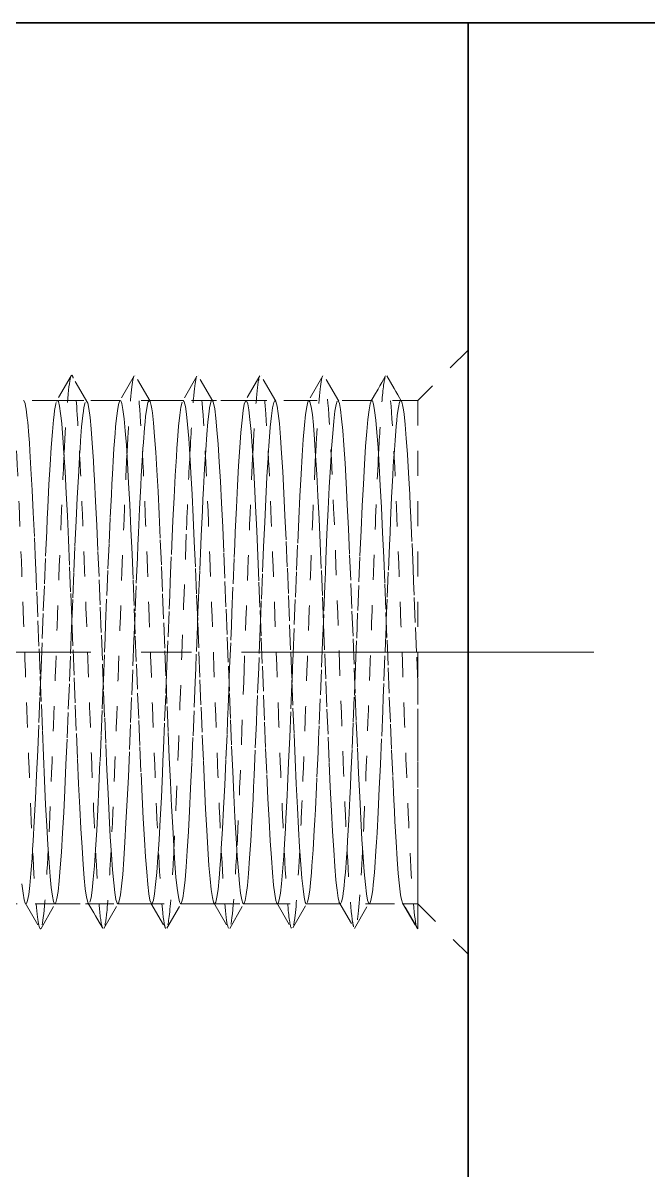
# Model space of a CAD drawing. Header units: millimetres. Extents: x -742 to 742, y -525 to 525.
# Drawn here: x -396.94 to -372.09, y -84.92 to -39.34 of the extents above; entities that cross this region are included whole.
import ezdxf

# ---------------------------------------------------------------- set-up
doc = ezdxf.new("R2010")
doc.units = ezdxf.units.MM
doc.linetypes.add('点画线', pattern=[18, 12, -2, 2, -2])
doc.linetypes.add('虚线', pattern=[2, 1, -1])
doc.layers.get('0').update_dxf_attribs({"lineweight": 35})
for name, color, linetype, lineweight in [('中心线层', 1, '点画线', 18), ('粗实线层', 7, 'Continuous', 35), ('虚线层', 6, '虚线', 18)]:
    doc.layers.add(name, color=color, linetype=linetype, lineweight=lineweight)

# ---------------------------------------------------------------- blocks, each defined once
blk = doc.blocks.new('*X9')
for p, q in [((-834.125, 60), (-784.125, 60)), ((-784.125, 60), (-784.125, -70)), ((-784.125, 60), (-720.108, 60))]:
    blk.add_line(p, q)
at = {"layer": '虚线层', "color": 7}
for p, q in [((-784.125, 46.999), (-784.125, 60)), ((-784.125, 47), (-786.125, 45)), ((-784.125, 47), (-786.125, 45)), ((-784.125, 23), (-784.125, 46.999)), ((-800.456, 45), (-802.084, 45)), ((-800.451, 45), (-801.801, 45)), ((-799.394, 45), (-800.456, 45)), ((-786.125, 45), (-799.394, 45)), ((-797.952, 45), (-799.299, 45)), ((-795.449, 45), (-796.799, 45)), ((-792.95, 45), (-794.302, 45)), ((-790.452, 45), (-791.8, 45)), ((-787.949, 45), (-789.298, 45)), ((-786.125, 45), (-786.801, 45)), ((-786.125, 45), (-786.125, 33.805)), ((-786.125, 45), (-786.125, 33.904)), ((-813.335, 25), (-799.202, 25)), ((-803.049, 25), (-801.701, 25)), ((-800.549, 25), (-799.198, 25)), ((-799.201, 25), (-794.202, 25)), ((-798.052, 25), (-796.701, 25)), ((-795.55, 25), (-794.202, 25)), ((-794.202, 25), (-788.052, 25)), ((-793.048, 25), (-791.699, 25)), ((-790.551, 25), (-789.2, 25)), ((-788.052, 25), (-786.704, 25)), ((-788.05, 25), (-786.702, 25)), ((-786.704, 25), (-786.125, 25)), ((-786.125, 24), (-786.702, 25)), ((-786.125, 25), (-786.702, 25)), ((-786.125, 25), (-784.125, 23)), ((-786.125, 25), (-784.125, 23)), ((-784.125, 7), (-784.125, 23))]:
    blk.add_line(p, q, dxfattribs=at)
for points in [[(-799.901, 45.977), (-800.484, 44.968)], [(-799.238, 44.889), (-799.82, 45.892)], [(-797.4, 45.975), (-797.984, 44.966)], [(-796.767, 44.97), (-797.351, 45.979)], [(-794.902, 45.97), (-795.486, 44.958)], [(-794.27, 44.97), (-794.854, 45.98)], [(-792.399, 45.978), (-792.983, 44.969)], [(-791.767, 44.964), (-792.351, 45.974)], [(-789.901, 45.975), (-790.484, 44.966)], [(-789.266, 44.968), (-789.85, 45.977)], [(-787.4, 45.973), (-787.552, 45.708), (-787.627, 45.577), (-787.701, 45.45), (-787.843, 45.204), (-787.983, 44.963)], [(-786.765, 44.962), (-786.917, 45.224), (-786.991, 45.352), (-787.065, 45.479), (-787.208, 45.729), (-787.349, 45.974)], [(-801.648, 44.297), (-801.693, 44.647), (-801.716, 44.779), (-801.738, 44.879), (-801.786, 44.992), (-801.801, 45)], [(-801.125, 33.77), (-801.102, 34.374), (-801.056, 35.537), (-801.01, 36.636), (-800.964, 37.715), (-800.918, 38.814), (-800.875, 39.811), (-800.854, 40.292), (-800.833, 40.75), (-800.787, 41.661), (-800.742, 42.444), (-800.697, 43.135), (-800.649, 43.755), (-800.606, 44.235), (-800.584, 44.434), (-800.563, 44.602), (-800.519, 44.861), (-800.502, 44.921)], [(-800.48, 44.975), (-800.457, 44.998)], [(-800.451, 45), (-800.434, 44.991), (-800.412, 44.954), (-800.364, 44.776), (-800.321, 44.484), (-800.299, 44.292), (-800.278, 44.076), (-800.234, 43.527), (-800.189, 42.898), (-800.144, 42.172), (-800.096, 41.315), (-800.051, 40.42), (-800.009, 39.459), (-799.964, 38.39), (-799.921, 37.331), (-799.876, 36.243), (-799.828, 35.083), (-799.783, 33.978), (-799.739, 32.886), (-799.695, 31.765), (-799.652, 30.74), (-799.608, 29.767), (-799.56, 28.814), (-799.514, 27.984), (-799.47, 27.24), (-799.425, 26.56), (-799.383, 26.019), (-799.34, 25.589), (-799.292, 25.26), (-799.246, 25.069), (-799.226, 25.024)], [(-799.348, 44.921), (-799.393, 44.722), (-799.416, 44.576), (-799.438, 44.404), (-799.486, 43.945), (-799.529, 43.397), (-799.551, 43.081), (-799.566, 42.843)], [(-799.296, 44.999), (-799.299, 45)], [(-798.052, 25), (-798.08, 25.025), (-798.125, 25.175), (-798.167, 25.442), (-798.211, 25.825), (-798.259, 26.348), (-798.304, 26.955), (-798.349, 27.66), (-798.394, 28.498), (-798.436, 29.377), (-798.479, 30.324), (-798.526, 31.382), (-798.572, 32.433), (-798.618, 33.516), (-798.663, 34.674), (-798.706, 35.78), (-798.748, 36.876), (-798.794, 38.004), (-798.84, 39.038), (-798.886, 40.024), (-798.932, 40.993), (-798.975, 41.841), (-798.997, 42.236), (-799.018, 42.604), (-799.063, 43.307), (-799.108, 43.87), (-799.154, 44.326), (-799.201, 44.682), (-799.244, 44.899), (-799.245, 44.901)], [(-798.202, 43.09), (-798.157, 43.689), (-798.134, 43.951), (-798.112, 44.183), (-798.064, 44.58), (-798.021, 44.838), (-797.999, 44.922), (-797.978, 44.975)], [(-797.952, 45), (-797.934, 44.989), (-797.889, 44.876), (-797.844, 44.642), (-797.796, 44.269), (-797.751, 43.798), (-797.709, 43.22), (-797.664, 42.503), (-797.621, 41.727), (-797.576, 40.869), (-797.528, 39.89), (-797.483, 38.897), (-797.439, 37.856), (-797.395, 36.724), (-797.352, 35.626), (-797.308, 34.52), (-797.26, 33.364), (-797.214, 32.285), (-797.17, 31.239), (-797.125, 30.189), (-797.083, 29.25), (-797.04, 28.382), (-796.992, 27.556), (-796.946, 26.864), (-796.901, 26.272), (-796.856, 25.764), (-796.814, 25.397), (-796.771, 25.148), (-796.728, 25.022)], [(-796.808, 44.997), (-796.854, 44.911), (-796.901, 44.689), (-796.944, 44.357), (-796.966, 44.146), (-796.987, 43.91), (-797.032, 43.323), (-797.048, 43.09)], [(-796.771, 44.977), (-796.799, 45)], [(-795.55, 25), (-795.555, 25.001), (-795.598, 25.079), (-795.642, 25.278), (-795.691, 25.615), (-795.736, 26.054), (-795.78, 26.603), (-795.825, 27.29), (-795.867, 28.04), (-795.911, 28.876), (-795.959, 29.835), (-796.004, 30.812), (-796.049, 31.84), (-796.094, 32.963), (-796.136, 34.056), (-796.179, 35.161), (-796.226, 36.321), (-796.272, 37.407), (-796.318, 38.464), (-796.363, 39.529), (-796.406, 40.486), (-796.448, 41.376), (-796.494, 42.227), (-796.54, 42.946), (-796.586, 43.568), (-796.632, 44.108), (-796.675, 44.508), (-796.697, 44.666), (-796.718, 44.792), (-796.763, 44.961), (-796.771, 44.977)], [(-795.902, 39.257), (-795.857, 40.23), (-795.834, 40.697), (-795.812, 41.139), (-795.764, 42.014), (-795.721, 42.758), (-795.699, 43.098), (-795.678, 43.408), (-795.634, 43.979), (-795.589, 44.41), (-795.544, 44.726), (-795.496, 44.93)], [(-795.449, 45), (-795.409, 44.946), (-795.364, 44.759), (-795.321, 44.459), (-795.276, 44.043), (-795.228, 43.487), (-795.183, 42.851), (-795.139, 42.119), (-795.095, 41.256), (-795.052, 40.356), (-795.008, 39.391), (-794.96, 38.319), (-794.914, 37.257), (-794.87, 36.168), (-794.825, 35.007), (-794.783, 33.903), (-794.74, 32.812), (-794.692, 31.694), (-794.646, 30.672), (-794.601, 29.703), (-794.556, 28.755), (-794.514, 27.93), (-794.471, 27.192), (-794.424, 26.52), (-794.378, 25.987), (-794.333, 25.563), (-794.287, 25.243), (-794.244, 25.06), (-794.229, 25.024)], [(-794.332, 44.97), (-794.375, 44.824), (-794.397, 44.704), (-794.418, 44.557), (-794.463, 44.151), (-794.508, 43.65), (-794.554, 43.043), (-794.567, 42.842)], [(-794.277, 44.982), (-794.286, 44.992), (-794.302, 45)], [(-793.048, 25), (-793.075, 25.02), (-793.123, 25.161), (-793.168, 25.42), (-793.211, 25.795), (-793.255, 26.311), (-793.298, 26.91), (-793.342, 27.609), (-793.391, 28.441), (-793.436, 29.314), (-793.48, 30.258), (-793.525, 31.312), (-793.567, 32.361), (-793.611, 33.442), (-793.659, 34.599), (-793.704, 35.704), (-793.749, 36.801), (-793.794, 37.931), (-793.836, 38.969), (-793.879, 39.958), (-793.926, 40.933), (-793.972, 41.785), (-794.017, 42.555), (-794.063, 43.264), (-794.106, 43.835), (-794.148, 44.298), (-794.194, 44.662), (-794.24, 44.888), (-794.277, 44.982)], [(-793.602, 34.372), (-793.557, 35.477), (-793.534, 36.033), (-793.512, 36.577), (-793.464, 37.713), (-793.421, 38.759), (-793.399, 39.27), (-793.378, 39.76), (-793.334, 40.748), (-793.289, 41.617), (-793.244, 42.404), (-793.196, 43.134), (-793.151, 43.727), (-793.109, 44.212), (-793.064, 44.602), (-793.021, 44.851), (-792.978, 44.977)], [(-792.95, 45), (-792.928, 44.985), (-792.883, 44.863), (-792.839, 44.622), (-792.795, 44.24), (-792.752, 43.762), (-792.708, 43.176), (-792.66, 42.453), (-792.614, 41.671), (-792.57, 40.808), (-792.525, 39.824), (-792.483, 38.827), (-792.44, 37.783), (-792.392, 36.65), (-792.346, 35.551), (-792.301, 34.445), (-792.256, 33.29), (-792.214, 32.212), (-792.171, 31.169), (-792.124, 30.122), (-792.078, 29.188), (-792.033, 28.325), (-791.987, 27.506), (-791.944, 26.821), (-791.902, 26.235), (-791.856, 25.736), (-791.81, 25.376), (-791.764, 25.135), (-791.725, 25.021)], [(-791.806, 44.998), (-791.848, 44.92), (-791.894, 44.707), (-791.94, 44.383), (-791.986, 43.944), (-792.032, 43.365), (-792.067, 42.842)], [(-791.774, 44.977), (-791.8, 45)], [(-790.551, 25), (-790.555, 25), (-790.599, 25.069), (-790.642, 25.26), (-790.686, 25.59), (-790.729, 26.021), (-790.775, 26.562), (-790.823, 27.242), (-790.868, 27.986), (-790.911, 28.816), (-790.955, 29.77), (-790.998, 30.743), (-791.042, 31.768), (-791.091, 32.889), (-791.136, 33.981), (-791.18, 35.085), (-791.225, 36.246), (-791.267, 37.334), (-791.311, 38.393), (-791.359, 39.462), (-791.404, 40.423), (-791.449, 41.317), (-791.494, 42.174), (-791.536, 42.9), (-791.579, 43.528), (-791.626, 44.077), (-791.672, 44.484), (-791.718, 44.776), (-791.763, 44.954), (-791.774, 44.977)], [(-791.125, 33.72), (-791.121, 33.83), (-791.099, 34.386), (-791.078, 34.934), (-791.034, 36.095), (-790.989, 37.186), (-790.944, 38.25), (-790.896, 39.326), (-790.851, 40.295), (-790.809, 41.199), (-790.764, 42.068), (-790.721, 42.806), (-790.676, 43.448), (-790.628, 44.012), (-790.583, 44.435), (-790.539, 44.743), (-790.495, 44.939), (-790.48, 44.974)], [(-790.48, 44.974), (-790.452, 45)], [(-790.452, 45), (-790.452, 45), (-790.408, 44.938), (-790.36, 44.743), (-790.314, 44.435), (-790.27, 44.011), (-790.225, 43.447), (-790.183, 42.804), (-790.14, 42.066), (-790.092, 41.197), (-790.046, 40.293), (-790.001, 39.324), (-789.956, 38.248), (-789.914, 37.183), (-789.871, 36.092), (-789.824, 34.931), (-789.778, 33.828), (-789.733, 32.738), (-789.687, 31.623), (-789.644, 30.604), (-789.602, 29.639), (-789.556, 28.695), (-789.51, 27.877), (-789.464, 27.145), (-789.418, 26.48), (-789.375, 25.954), (-789.354, 25.73), (-789.333, 25.538), (-789.287, 25.226), (-789.25, 25.074)], [(-789.326, 44.975), (-789.372, 44.837), (-789.418, 44.579), (-789.463, 44.182), (-789.506, 43.688), (-789.548, 43.088), (-789.565, 42.828)], [(-789.27, 44.975), (-789.279, 44.989), (-789.298, 45)], [(-788.069, 25.011), (-788.072, 25.015), (-788.117, 25.148), (-788.161, 25.398), (-788.207, 25.765), (-788.255, 26.273), (-788.299, 26.866), (-788.342, 27.558), (-788.386, 28.384), (-788.429, 29.252), (-788.475, 30.191), (-788.523, 31.241), (-788.568, 32.288), (-788.611, 33.367), (-788.655, 34.523), (-788.698, 35.629), (-788.742, 36.727), (-788.791, 37.859), (-788.836, 38.899), (-788.88, 39.892), (-788.925, 40.871), (-788.967, 41.729), (-789.011, 42.505), (-789.059, 43.221), (-789.104, 43.799), (-789.149, 44.27), (-789.194, 44.643), (-789.236, 44.876), (-789.27, 44.975)], [(-788.625, 33.735), (-788.596, 34.447), (-788.551, 35.553), (-788.509, 36.653), (-788.464, 37.786), (-788.421, 38.83), (-788.376, 39.826), (-788.328, 40.81), (-788.283, 41.673), (-788.239, 42.455), (-788.195, 43.178), (-788.152, 43.763), (-788.108, 44.242), (-788.06, 44.622), (-788.014, 44.864), (-787.976, 44.976)], [(-787.949, 45), (-787.925, 44.98), (-787.883, 44.851), (-787.84, 44.601), (-787.792, 44.211), (-787.746, 43.725), (-787.701, 43.133), (-787.656, 42.402), (-787.614, 41.614), (-787.571, 40.746), (-787.524, 39.757), (-787.478, 38.757), (-787.433, 37.711), (-787.387, 36.575), (-787.344, 35.475), (-787.302, 34.369), (-787.256, 33.215), (-787.21, 32.139), (-787.164, 31.099), (-787.118, 30.057), (-787.075, 29.127), (-787.054, 28.685), (-787.033, 28.269), (-786.987, 27.456), (-786.942, 26.777), (-786.897, 26.199), (-786.849, 25.707), (-786.806, 25.356), (-786.784, 25.224), (-786.763, 25.123), (-786.729, 25.022)], [(-786.804, 44.999), (-786.827, 44.979), (-786.849, 44.93), (-786.894, 44.725), (-786.936, 44.409), (-786.958, 44.206), (-786.979, 43.978), (-787.026, 43.406), (-787.066, 42.845)], [(-786.125, 33.805), (-786.173, 34.979), (-786.223, 36.17), (-786.268, 37.26), (-786.29, 37.799), (-786.311, 38.322), (-786.355, 39.394), (-786.398, 40.359), (-786.42, 40.821), (-786.442, 41.259), (-786.491, 42.121), (-786.536, 42.853), (-786.558, 43.186), (-786.58, 43.489), (-786.625, 44.045), (-786.667, 44.46), (-786.689, 44.626), (-786.711, 44.76), (-786.759, 44.947), (-786.771, 44.974)], [(-801.86, 25.794), (-801.814, 25.419), (-801.77, 25.161), (-801.726, 25.021)], [(-800.549, 25), (-800.559, 25.002), (-800.604, 25.088), (-800.649, 25.296), (-800.694, 25.642), (-800.736, 26.088), (-800.779, 26.644), (-800.826, 27.338), (-800.872, 28.095), (-800.918, 28.936), (-800.964, 29.899), (-801.006, 30.881), (-801.048, 31.912), (-801.094, 33.037), (-801.14, 34.132), (-801.186, 35.237), (-801.232, 36.396), (-801.275, 37.48), (-801.297, 38.016), (-801.318, 38.535), (-801.363, 39.597), (-801.408, 40.55), (-801.454, 41.434), (-801.501, 42.279), (-801.544, 42.992), (-801.566, 43.314), (-801.587, 43.606), (-801.632, 44.139), (-801.648, 44.297)], [(-798.625, 33.707), (-798.618, 33.889), (-798.575, 34.993), (-798.554, 35.55), (-798.533, 36.097), (-798.487, 37.244), (-798.442, 38.306), (-798.397, 39.328), (-798.349, 40.345), (-798.306, 41.245), (-798.284, 41.671), (-798.263, 42.07), (-798.219, 42.843), (-798.202, 43.09)], [(-797.048, 43.09), (-797.065, 42.825)], [(-799.566, 42.843), (-799.572, 42.746), (-799.617, 41.96), (-799.661, 41.124), (-799.707, 40.214), (-799.755, 39.188), (-799.799, 38.16), (-799.842, 37.093), (-799.875, 36.228)], [(-797.065, 42.825), (-797.093, 42.391), (-797.116, 42.004), (-797.138, 41.602), (-797.186, 40.686), (-797.229, 39.743), (-797.251, 39.245), (-797.272, 38.741), (-797.317, 37.639), (-797.361, 36.558), (-797.375, 36.217)], [(-794.567, 42.842), (-794.601, 42.3), (-794.644, 41.5), (-794.666, 41.067), (-794.687, 40.621), (-794.732, 39.623), (-794.748, 39.257)], [(-792.067, 42.842), (-792.075, 42.709), (-792.097, 42.342), (-792.118, 41.958), (-792.163, 41.077), (-792.208, 40.163), (-792.254, 39.186), (-792.301, 38.104), (-792.344, 37.035), (-792.366, 36.487), (-792.375, 36.249)], [(-789.565, 42.828), (-789.594, 42.351), (-789.64, 41.558), (-789.686, 40.684), (-789.732, 39.691), (-789.775, 38.687), (-789.797, 38.163), (-789.818, 37.638), (-789.863, 36.5), (-789.875, 36.2)], [(-787.066, 42.845), (-787.072, 42.757), (-787.095, 42.393), (-787.118, 42.012), (-787.163, 41.138), (-787.206, 40.228), (-787.227, 39.745), (-787.248, 39.255), (-787.294, 38.176), (-787.34, 37.109), (-787.363, 36.562), (-787.375, 36.275)], [(-796.125, 33.761), (-796.097, 34.45), (-796.049, 35.612), (-796.006, 36.711), (-795.984, 37.257), (-795.963, 37.788), (-795.919, 38.884), (-795.902, 39.257)], [(-794.748, 39.257), (-794.793, 38.232), (-794.816, 37.7), (-794.838, 37.167), (-794.875, 36.285)], [(-799.875, 36.228), (-799.886, 35.944), (-799.929, 34.839), (-799.975, 33.736), (-800.023, 32.593), (-800.068, 31.536), (-800.111, 30.521), (-800.155, 29.514), (-800.198, 28.624), (-800.242, 27.812), (-800.291, 27.054), (-800.336, 26.432), (-800.38, 25.915), (-800.425, 25.491), (-800.467, 25.207), (-800.511, 25.043), (-800.521, 25.022)], [(-797.375, 36.217), (-797.407, 35.458), (-797.455, 34.296), (-797.499, 33.199), (-797.542, 32.123), (-797.586, 31.031), (-797.629, 30.042), (-797.675, 29.113), (-797.723, 28.215), (-797.768, 27.445), (-797.811, 26.768), (-797.855, 26.164), (-797.898, 25.701), (-797.942, 25.352), (-797.991, 25.112), (-798.027, 25.018)], [(-794.875, 36.285), (-794.886, 36.019), (-794.929, 34.915), (-794.951, 34.358), (-794.972, 33.811), (-795.017, 32.666), (-795.061, 31.607), (-795.107, 30.589), (-795.155, 29.577), (-795.199, 28.683), (-795.242, 27.865), (-795.286, 27.1), (-795.329, 26.471), (-795.375, 25.947), (-795.423, 25.515), (-795.468, 25.223), (-795.511, 25.051), (-795.524, 25.023)], [(-792.375, 36.249), (-792.387, 35.942), (-792.432, 34.78), (-792.448, 34.372)], [(-789.875, 36.2), (-789.908, 35.399), (-789.954, 34.294), (-790.001, 33.141), (-790.044, 32.067), (-790.066, 31.539), (-790.087, 31.029), (-790.132, 29.99), (-790.148, 29.641)], [(-787.375, 36.275), (-787.386, 36.017), (-787.432, 34.856), (-787.475, 33.752), (-787.497, 33.201), (-787.518, 32.664), (-787.563, 31.551), (-787.608, 30.536), (-787.631, 30.044), (-787.654, 29.575), (-787.701, 28.637), (-787.744, 27.824), (-787.766, 27.447), (-787.787, 27.099), (-787.832, 26.44), (-787.848, 26.236)], [(-793.625, 33.793), (-793.619, 33.965), (-793.602, 34.372)], [(-792.448, 34.372), (-792.493, 33.273), (-792.516, 32.727), (-792.538, 32.196), (-792.586, 31.101), (-792.629, 30.108), (-792.651, 29.629), (-792.672, 29.175), (-792.717, 28.27), (-792.761, 27.495), (-792.807, 26.811), (-792.855, 26.2), (-792.899, 25.729), (-792.942, 25.372), (-792.986, 25.123), (-793.02, 25.023)], [(-801.434, 27.15), (-801.414, 27.497), (-801.371, 28.273), (-801.324, 29.177), (-801.278, 30.11), (-801.233, 31.103), (-801.187, 32.198), (-801.144, 33.276), (-801.125, 33.77)], [(-796.434, 27.172), (-796.41, 27.547), (-796.364, 28.329), (-796.318, 29.238), (-796.275, 30.176), (-796.254, 30.672), (-796.233, 31.173), (-796.187, 32.272), (-796.142, 33.351), (-796.125, 33.761)], [(-793.934, 27.178), (-793.933, 27.196), (-793.887, 27.974), (-793.842, 28.803), (-793.797, 29.707), (-793.749, 30.728), (-793.706, 31.753), (-793.684, 32.285), (-793.663, 32.817), (-793.625, 33.793)], [(-788.934, 27.161), (-788.912, 27.508), (-788.864, 28.327), (-788.821, 29.19), (-788.799, 29.653), (-788.778, 30.125), (-788.734, 31.171), (-788.689, 32.215), (-788.644, 33.292), (-788.625, 33.735)], [(-786.125, 24), (-786.125, 24.14), (-786.125, 24.26), (-786.125, 24.41), (-786.125, 24.828), (-786.125, 25.35), (-786.125, 25.657), (-786.125, 25.987), (-786.125, 26.774), (-786.125, 27.618), (-786.125, 28.079), (-786.125, 28.552), (-786.125, 29.621), (-786.125, 30.658), (-786.125, 31.199), (-786.125, 31.741), (-786.125, 32.914), (-786.125, 33.805)], [(-798.933, 27.149), (-798.887, 27.92), (-798.844, 28.744), (-798.802, 29.643), (-798.756, 30.66), (-798.71, 31.681), (-798.664, 32.743), (-798.625, 33.707)], [(-791.302, 29.641), (-791.257, 30.606), (-791.234, 31.114), (-791.212, 31.625), (-791.164, 32.741), (-791.125, 33.72)], [(-791.433, 27.147), (-791.406, 27.598), (-791.384, 27.984), (-791.363, 28.386), (-791.319, 29.301), (-791.302, 29.641)], [(-790.148, 29.641), (-790.193, 28.742), (-790.216, 28.317), (-790.238, 27.919), (-790.286, 27.147), (-790.329, 26.511), (-790.351, 26.23), (-790.372, 25.979), (-790.417, 25.539), (-790.461, 25.239), (-790.507, 25.059), (-790.512, 25.045)], [(-801.683, 25.011), (-801.64, 25.124), (-801.592, 25.373), (-801.546, 25.73), (-801.501, 26.201), (-801.456, 26.813), (-801.434, 27.15)], [(-799.156, 25.059), (-799.114, 25.24), (-799.071, 25.54), (-799.024, 25.981), (-798.978, 26.513), (-798.933, 27.148), (-798.933, 27.149)], [(-796.678, 25.014), (-796.633, 25.136), (-796.587, 25.393), (-796.544, 25.759), (-796.502, 26.238), (-796.456, 26.856), (-796.434, 27.172)], [(-794.202, 25), (-794.202, 25), (-794.156, 25.067), (-794.11, 25.257), (-794.064, 25.565), (-794.018, 26.013), (-793.975, 26.553), (-793.954, 26.864), (-793.934, 27.178)], [(-791.675, 25.019), (-791.654, 25.069), (-791.633, 25.149), (-791.587, 25.415), (-791.542, 25.788), (-791.497, 26.274), (-791.449, 26.9), (-791.433, 27.147)], [(-789.002, 26.236), (-788.957, 26.822), (-788.934, 27.155), (-788.934, 27.161)], [(-789.197, 25), (-789.149, 25.076), (-789.106, 25.274), (-789.084, 25.419), (-789.063, 25.59), (-789.019, 26.047), (-789.002, 26.236)], [(-787.848, 26.236), (-787.893, 25.758), (-787.916, 25.56), (-787.938, 25.393), (-787.986, 25.135), (-788.029, 25.014)], [(-789.255, 25.081), (-788.672, 24.077)], [(-789.25, 25.074), (-789.246, 25.062)], [(-801.732, 25.032), (-801.149, 24.023)], [(-801.726, 25.021), (-801.725, 25.02), (-801.701, 25)], [(-801.101, 24.02), (-800.517, 25.029)], [(-799.234, 25.037), (-799.081, 24.774), (-799.006, 24.645), (-798.933, 24.518), (-798.79, 24.27), (-798.65, 24.027)], [(-799.226, 25.024), (-799.201, 25), (-799.198, 25)], [(-798.603, 24.021), (-798.02, 25.031)], [(-796.733, 25.029), (-796.149, 24.02)], [(-796.728, 25.022), (-796.724, 25.015), (-796.701, 25)], [(-796.101, 24.024), (-795.517, 25.034)], [(-794.234, 25.033), (-793.651, 24.024)], [(-794.229, 25.024), (-794.202, 25)], [(-793.6, 24.021), (-793.017, 25.03)], [(-791.732, 25.035), (-791.148, 24.023)], [(-791.725, 25.021), (-791.718, 25.011), (-791.699, 25)], [(-791.09, 24.046), (-790.506, 25.056)], [(-789.229, 25.024), (-789.2, 25)], [(-788.645, 24.016), (-788.063, 25.02)], [(-786.733, 25.029), (-786.149, 24.021)], [(-786.729, 25.022), (-786.719, 25.008), (-786.702, 25)]]:
    blk.add_lwpolyline(points, dxfattribs=at)
for points in [[(-799.925, 45.913), (-800.012, 45.612), (-800.098, 44.519), (-800.184, 42.847)], [(-799.82, 45.891), (-799.847, 45.994), (-799.874, 46.023), (-799.901, 45.977)], [(-797.409, 45.956), (-797.481, 45.781), (-797.553, 45.073), (-797.625, 43.899)], [(-797.625, 43.899), (-797.645, 43.578), (-797.664, 43.224), (-797.684, 42.843)], [(-795.183, 42.861), (-795.23, 41.949), (-795.278, 40.872), (-795.325, 39.683)], [(-790.725, 29.105), (-790.756, 28.387), (-790.786, 27.726), (-790.817, 27.136)], [(-800.816, 27.154), (-800.902, 25.481), (-800.989, 24.387), (-801.075, 24.086)], [(-788.317, 27.134), (-788.353, 26.441), (-788.389, 25.841), (-788.425, 25.36)], [(-788.425, 25.36), (-788.497, 24.398), (-788.569, 23.936), (-788.641, 24.011)], [(-801.101, 24.02), (-801.116, 23.995), (-801.132, 23.995), (-801.147, 24.019)]]:
    blk.add_open_spline(points, degree=3, dxfattribs=at)
for points, knots in [([(-798.65, 24.026), (-798.692, 24.097), (-798.733, 24.346), (-798.871, 25.751), (-798.967, 27.636), (-799.158, 32.375), (-799.254, 35.16), (-799.446, 40.311), (-799.542, 42.603), (-799.699, 45.048), (-799.759, 45.658), (-799.82, 45.891)], [0, 0, 0, 0, 1179.843097, 1179.843097, 3889.165477, 3889.165477, 6598.487856, 6598.487856, 9307.810236, 9307.810236, 11030.320012, 11030.320012, 11030.320012, 11030.320012]), ([(-796.149, 24.021), (-796.162, 24.041), (-796.175, 24.079), (-796.283, 24.551), (-796.379, 25.939), (-796.571, 30.037), (-796.667, 32.687), (-796.858, 38.003), (-796.954, 40.591), (-797.146, 44.468), (-797.242, 45.701), (-797.342, 45.962), (-797.346, 45.971), (-797.351, 45.979)], [0, 0, 0, 0, 415.411127, 415.411127, 3524.199288, 3524.199288, 6632.987449, 6632.987449, 9741.775611, 9741.775611, 12850.563772, 12850.563772, 12992.094546, 12992.094546, 12992.094546, 12992.094546]), ([(-794.929, 45.896), (-794.965, 45.763), (-795.001, 45.495), (-795.086, 44.56), (-795.135, 43.797), (-795.183, 42.861)], [0, 0, 0, 0, 2189.140823, 2189.140823, 5111.898113, 5111.898113, 5111.898113, 5111.898113]), ([(-793.651, 24.024), (-793.73, 24.17), (-793.809, 24.965), (-793.983, 27.938), (-794.079, 30.326), (-794.271, 35.551), (-794.367, 38.31), (-794.558, 42.888), (-794.654, 44.639), (-794.785, 45.757), (-794.819, 45.93), (-794.854, 45.979)], [0, 0, 0, 0, 2163.603314, 2163.603314, 4790.467571, 4790.467571, 7417.331828, 7417.331828, 10044.196084, 10044.196084, 10991.145498, 10991.145498, 10991.145498, 10991.145498]), ([(-792.436, 45.872), (-792.441, 45.852), (-792.445, 45.829), (-792.528, 45.399), (-792.606, 44.354), (-792.684, 42.846)], [0, 0, 0, 0, 293.468785, 293.468785, 5096.061052, 5096.061052, 5096.061052, 5096.061052]), ([(-791.148, 24.023), (-791.199, 24.104), (-791.249, 24.448), (-791.396, 26.179), (-791.492, 28.19), (-791.683, 33.072), (-791.779, 35.87), (-791.971, 40.928), (-792.067, 43.114), (-792.225, 45.352), (-792.288, 45.864), (-792.35, 45.974)], [0, 0, 0, 0, 1382.499512, 1382.499512, 3997.280771, 3997.280771, 6612.06203, 6612.06203, 9226.843289, 9226.843289, 10935.415673, 10935.415673, 10935.415673, 10935.415673]), ([(-789.934, 45.874), (-790.006, 45.575), (-790.078, 44.746), (-790.161, 43.276), (-790.173, 43.066), (-790.184, 42.847)], [0, 0, 0, 0, 4392.119773, 4392.119773, 5080.816477, 5080.816477, 5080.816477, 5080.816477]), ([(-788.672, 24.077), (-788.686, 24.12), (-788.699, 24.183), (-788.808, 24.844), (-788.904, 26.382), (-789.096, 30.685), (-789.192, 33.387), (-789.383, 38.682), (-789.479, 41.198), (-789.667, 44.757), (-789.758, 45.813), (-789.85, 45.977)], [0, 0, 0, 0, 374.029556, 374.029556, 3030.263774, 3030.263774, 5686.497992, 5686.497992, 8342.73221, 8342.73221, 10880.34412, 10880.34412, 10880.34412, 10880.34412]), ([(-787.419, 45.928), (-787.467, 45.783), (-787.515, 45.404), (-787.603, 44.295), (-787.643, 43.639), (-787.683, 42.864)], [0, 0, 0, 0, 2757.303713, 2757.303713, 5065.261391, 5065.261391, 5065.261391, 5065.261391]), ([(-786.15, 24.021), (-786.237, 24.174), (-786.325, 25.14), (-786.508, 28.507), (-786.604, 30.982), (-786.796, 36.259), (-786.892, 38.983), (-787.083, 43.382), (-787.179, 44.993), (-787.3, 45.825), (-787.325, 45.931), (-787.349, 45.974)], [0, 0, 0, 0, 2388.914914, 2388.914914, 4999.950778, 4999.950778, 7610.986642, 7610.986642, 10222.022506, 10222.022506, 10896.400085, 10896.400085, 10896.400085, 10896.400085]), ([(-801.149, 24.023), (-801.22, 24.146), (-801.292, 24.792), (-801.458, 27.397), (-801.554, 29.688), (-801.746, 34.84), (-801.842, 37.625), (-802.033, 42.363), (-802.129, 44.247), (-802.225, 45.227)], [0, 0, 0, 0, 1801.371544, 1801.371544, 4228.343943, 4228.343943, 6655.316342, 6655.316342, 9082.288741, 9082.288741, 9082.288741, 9082.288741]), ([(-790.184, 42.847), (-790.268, 41.205), (-790.353, 39.038), (-790.533, 34.094), (-790.629, 31.354), (-790.725, 29.105)], [0, 0, 0, 0, 2377.40934, 2377.40934, 5071.669324, 5071.669324, 5071.669324, 5071.669324]), ([(-787.683, 42.864), (-787.739, 41.789), (-787.794, 40.487), (-787.946, 36.576), (-788.042, 33.775), (-788.198, 29.709), (-788.257, 28.291), (-788.317, 27.134)], [0, 0, 0, 0, 1845.593085, 1845.593085, 5019.535404, 5019.535404, 7003.821548, 7003.821548, 7003.821548, 7003.821548]), ([(-800.184, 42.847), (-800.194, 42.663), (-800.203, 42.472), (-800.308, 40.279), (-800.404, 37.659), (-800.596, 32.34), (-800.692, 29.72), (-800.797, 27.528), (-800.807, 27.337), (-800.816, 27.154)], [0, 0, 0, 0, 411.001565, 411.001565, 4553.296352, 4553.296352, 8695.591139, 8695.591139, 9105.226666, 9105.226666, 9105.226666, 9105.226666]), ([(-797.684, 42.843), (-797.76, 41.363), (-797.836, 39.462), (-798.008, 34.804), (-798.104, 32.031), (-798.239, 28.75), (-798.278, 27.885), (-798.317, 27.132)], [0, 0, 0, 0, 2559.168218, 2559.168218, 5778.477658, 5778.477658, 7091.060039, 7091.060039, 7091.060039, 7091.060039]), ([(-792.684, 42.846), (-792.702, 42.501), (-792.72, 42.132), (-792.833, 39.64), (-792.929, 36.966), (-793.025, 34.309)], [0, 0, 0, 0, 798.031576, 798.031576, 5087.175964, 5087.175964, 5087.175964, 5087.175964]), ([(-795.325, 39.683), (-795.421, 37.273), (-795.517, 34.484), (-795.681, 30.119), (-795.749, 28.464), (-795.817, 27.147)], [0, 0, 0, 0, 2979.225858, 2979.225858, 5093.235939, 5093.235939, 5093.235939, 5093.235939]), ([(-793.025, 34.309), (-793.121, 31.651), (-793.217, 29.101), (-793.313, 27.205), (-793.314, 27.19), (-793.315, 27.174)], [0, 0, 0, 0, 5019.049, 5019.049, 5061.247141, 5061.247141, 5061.247141, 5061.247141]), ([(-798.317, 27.132), (-798.374, 26.039), (-798.431, 25.183), (-798.526, 24.288), (-798.565, 24.079), (-798.603, 24.021)], [0, 0, 0, 0, 3021.488133, 3021.488133, 5070.981933, 5070.981933, 5070.981933, 5070.981933]), ([(-795.817, 27.147), (-795.844, 26.608), (-795.872, 26.126), (-795.956, 24.874), (-796.013, 24.333), (-796.069, 24.113)], [0, 0, 0, 0, 1671.82631, 1671.82631, 5055.165348, 5055.165348, 5055.165348, 5055.165348]), ([(-793.315, 27.174), (-793.41, 25.322), (-793.505, 24.187), (-793.6, 24.021), (-793.6, 24.021), (-793.6, 24.021)], [0, 0, 0, 0, 5036.723169, 5036.723169, 5040.228966, 5040.228966, 5040.228966, 5040.228966]), ([(-790.817, 27.136), (-790.882, 25.879), (-790.947, 24.941), (-791.038, 24.237), (-791.064, 24.107), (-791.09, 24.046)], [0, 0, 0, 0, 3603.355796, 3603.355796, 5024.23768, 5024.23768, 5024.23768, 5024.23768])]:
    blk.add_open_spline(points, degree=3, knots=knots, dxfattribs=at)
blk = doc.blocks.new('*X7')
at = {"layer": '中心线层'}
for p, q in [((-781.125, 35), (-837.125, 35)), ((-791.125, 35), (-779.125, 35)), ((-791.125, 35), (-779.125, 35))]:
    blk.add_line(p, q, dxfattribs=at)
at = {"color": 0, "linetype": 'ByBlock'}
blk.add_blockref('*X9', (0, 0), dxfattribs=at)

msp = doc.modelspace()

# ---------------------------------------------------------------- block references
at = {"layer": '粗实线层'}
msp.add_blockref('*X7', (404.88, -99.336), dxfattribs=at)

doc.saveas('drawing.dxf')
